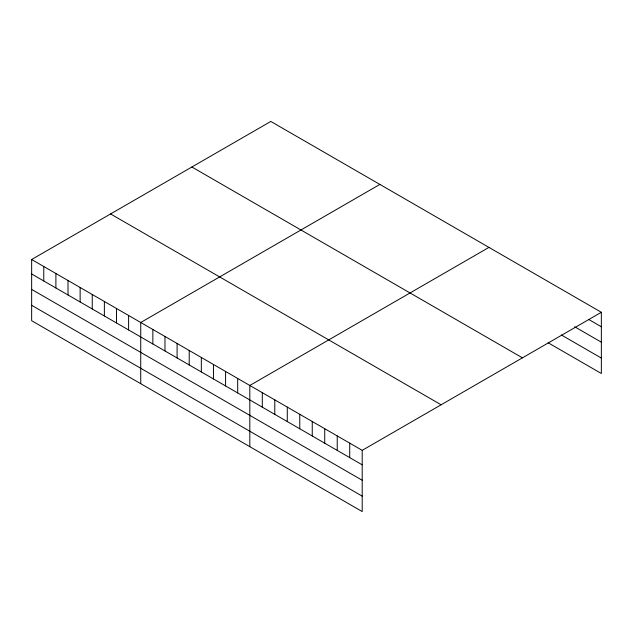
<?xml version="1.0" encoding="UTF-8"?>
<svg xmlns="http://www.w3.org/2000/svg" width="633" height="633" viewBox="0 0 633 633"><rect width="100%" height="100%" fill="white"/><g stroke="black" fill="none" stroke-linecap="round" stroke-linejoin="round"><path stroke-width="0.95" d="M31.65 259.506L362.203 450.348L362.203 511.559L31.65 320.717L31.65 259.506L270.797 121.441L601.35 312.283L601.35 373.494L548.067 342.73M379.879 184.417L140.732 322.49L140.732 383.693M488.961 247.392L249.813 385.465L249.813 446.676M362.203 450.348L601.35 312.283M588.864 319.546L601.35 326.755M574.709 326.794L601.35 342.176M561.392 334.999L601.35 358.064M191.878 167.001L522.431 357.843M110.569 213.946L441.122 404.788M31.65 273.978L362.203 464.828M31.65 289.408L362.203 480.249M31.65 305.296L362.203 496.137M349.717 443.14L349.717 457.612M337.231 435.931L337.231 450.403M324.737 428.723L324.737 443.195M312.251 421.515L312.251 435.987M299.765 414.306L299.765 428.778M287.279 407.09L287.279 421.57M274.793 399.882L274.793 414.354M262.299 392.674L262.299 407.146M237.691 378.471L237.691 392.943M225.577 371.468L225.577 385.94M213.456 364.473L213.456 378.945M201.334 357.471L201.334 371.951M189.212 350.476L189.212 364.948M177.09 343.482L177.09 357.954M164.976 336.479L164.976 350.951M152.854 329.484L152.854 343.956M128.61 315.487L128.61 329.959M116.496 308.493L116.496 322.965M104.374 301.498L104.374 315.97M92.252 294.495L92.252 308.967M80.13 287.501L80.13 301.973M68.008 280.498L68.008 294.978M55.894 273.503L55.894 287.975M43.772 266.509L43.772 280.981"/></g></svg>
